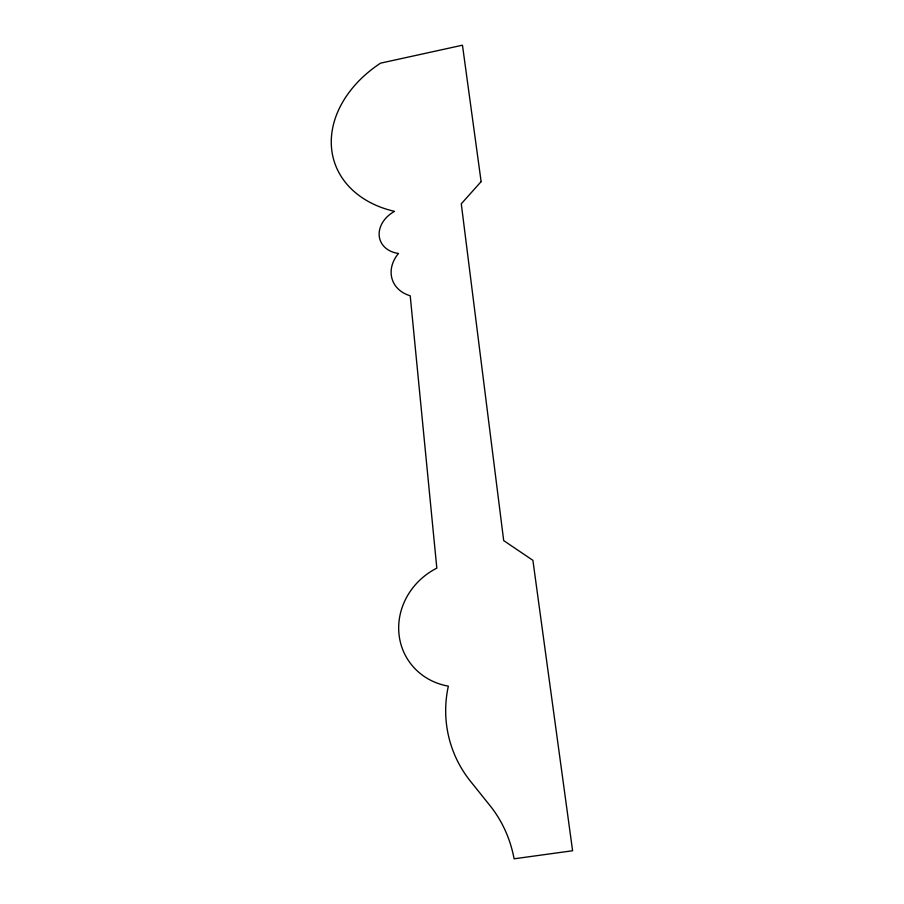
<?xml version="1.0" encoding="UTF-8"?>
<svg xmlns="http://www.w3.org/2000/svg" width="904" height="904" viewBox="0 0 904 904"><rect width="100%" height="100%" fill="white"/><g stroke="black" fill="none" stroke-linecap="round" stroke-linejoin="round"><path stroke-width="1.36" d="M481.12 181.625L461.277 203.807L503.686 540.581L532.897 560.333L572.594 850.754L514.093 858.8A124.119 114.13 -72.1 0 0 490.081 805.713L470.396 781.158A117.814 115.045 -22.6 0 1 448.35 686.159A66.681 61.98 -31.7 0 1 398.958 633.862A66.681 61.98 -31.7 0 1 436.824 568.141L410.213 295.777A35.233 28.25 -20.8 0 1 398.494 253.459A28.668 22.532 -21.1 0 1 379.205 235.842A28.668 22.532 -21.1 0 1 394.528 211.355A112.209 84.287 -18.7 0 1 331.553 148.222A112.209 84.287 -18.7 0 1 380.561 63.156L462.464 45.2L481.12 181.625"/></g></svg>
